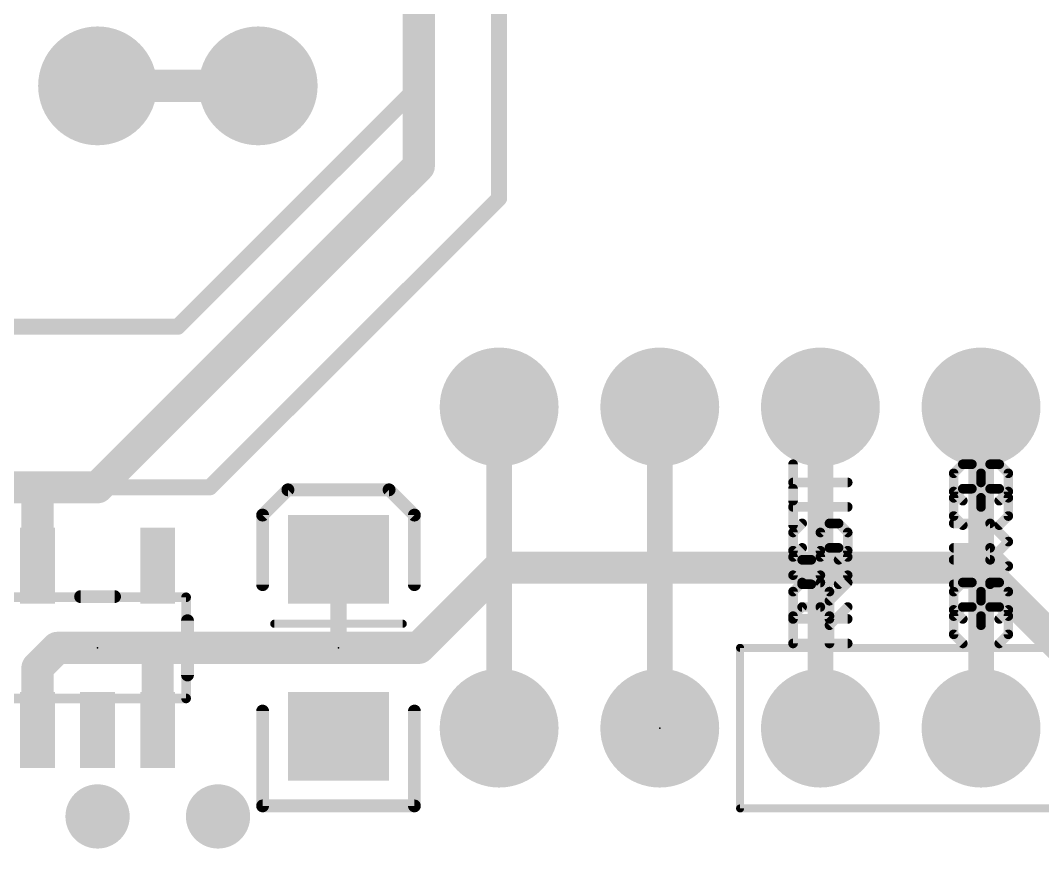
# Model space of a CAD drawing. Extents: x -16 to 95, y -11 to 53.
# Drawn here: x 11.48 to 27.64, y 0.64 to 13.73 of the extents above; entities that cross this region are included whole.
import ezdxf

# ---------------------------------------------------------------- set-up
doc = ezdxf.new("R2010")
doc.units = 0
for name, color, linetype in [('1', 12, 'CONTINUOUS'), ('16', 132, 'CONTINUOUS'), ('17', 110, 'CONTINUOUS'), ('18', 110, 'CONTINUOUS'), ('21', 41, 'CONTINUOUS'), ('23', 53, 'CONTINUOUS'), ('51', 53, 'CONTINUOUS')]:
    doc.layers.add(name, color=color, linetype=linetype)

# ---------------------------------------------------------------- blocks, each defined once
blk = doc.blocks.new('RECT')
blk.add_solid([(-0.5, -0.5), (0.5, -0.5), (-0.5, 0.5), (0.5, 0.5)])
blk = doc.blocks.new('ROUNDP')
at = {"const_width": 0.5}
blk.add_lwpolyline([(0, -0.25, 1), (0, 0.25, 1), (0, -0.25)], format="xyb", dxfattribs=at)
blk = doc.blocks.new('ROUNDV')
at = {"const_width": 0.5}
blk.add_lwpolyline([(0, -0.25, 1), (0, 0.25, 1), (0, -0.25)], format="xyb", dxfattribs=at)

msp = doc.modelspace()

# ---------------------------------------------------------------- linework, layer by layer
at = {"layer": '1'}
for points, const_width in [([(17.78, 15.24), (17.78, 11.43)], 0.508), ([(17.78, 11.43), (12.7, 6.35)], 0.508), ([(8.89, 6.35), (11.684, 6.35)], 0.508), ([(11.684, 6.35), (12.7, 6.35)], 0.508), ([(11.75, 6.284), (11.684, 6.35)], 0.4064), ([(11.75, 5.1101), (11.75, 6.284)], 0.508), ([(16.51, 5.21), (16.51, 3.81)], 0.254), ([(17.78, 3.81), (19.05, 5.08)], 0.508), ([(19.05, 5.08), (26.67, 5.08)], 0.508), ([(26.67, 5.08), (29.21, 2.54)], 0.508), ([(11.75, 3.495), (12.065, 3.81)], 0.508), ([(12.065, 3.81), (13.589, 3.81)], 0.508), ([(13.589, 3.81), (16.51, 3.81)], 0.508), ([(16.51, 3.81), (17.78, 3.81)], 0.508), ([(13.65, 3.749), (13.589, 3.81)], 0.4064), ([(13.65, 2.5099), (13.65, 3.749)], 0.508), ([(11.75, 2.5099), (11.75, 3.495)], 0.508)]:
    msp.add_lwpolyline(points, dxfattribs=dict(at, const_width=const_width))
for points, const_width in [([(17.8698, 11.3402, 1), (17.6902, 11.5198)], 0.254), ([(17.653, 11.43, 1), (17.907, 11.43)], 0.254), ([(11.684, 6.477, 1), (11.684, 6.223)], 0.254), ([(11.7558, 6.4218, 1), (11.6122, 6.2782)], 0.2032), ([(11.877, 6.284, 1), (11.623, 6.284)], 0.254), ([(11.684, 6.223, 1), (11.684, 6.477)], 0.254), ([(12.6102, 6.4398, 1), (12.7898, 6.2602)], 0.254), ([(12.7, 6.223, 1), (12.7, 6.477)], 0.254), ([(11.6782, 6.2122, 1), (11.8218, 6.3558)], 0.2032), ([(16.5735, 5.21, 1), (16.4465, 5.21)], 0.127), ([(19.05, 5.207, 1), (19.05, 4.953)], 0.254), ([(19.1398, 4.9902, 1), (18.9602, 5.1698)], 0.254), ([(26.7598, 5.1698, 1), (26.5802, 4.9902)], 0.254), ([(26.67, 4.953, 1), (26.67, 5.207)], 0.254), ([(11.623, 5.1101, 1), (11.877, 5.1101)], 0.254), ([(12.065, 3.937, 1), (12.065, 3.683)], 0.254), ([(12.1548, 3.7202, 1), (11.9752, 3.8998)], 0.254), ([(13.589, 3.937, 1), (13.589, 3.683)], 0.254), ([(13.589, 3.683, 1), (13.589, 3.937)], 0.254), ([(16.51, 3.937, 1), (16.51, 3.683)], 0.254), ([(16.51, 3.683, 1), (16.51, 3.937)], 0.254), ([(17.78, 3.683, 1), (17.78, 3.937)], 0.254), ([(13.6608, 3.8818, 1), (13.5172, 3.7382)], 0.2032), ([(13.777, 3.749, 1), (13.523, 3.749)], 0.254), ([(13.5782, 3.6772, 1), (13.7218, 3.8208)], 0.2032), ([(17.6902, 3.8998, 1), (17.8698, 3.7202)], 0.254), ([(11.877, 3.495, 1), (11.623, 3.495)], 0.254), ([(16.4465, 3.81, 1), (16.5735, 3.81)], 0.127), ([(11.6602, 3.5848, 1), (11.8398, 3.4052)], 0.254), ([(11.623, 2.5099, 1), (11.877, 2.5099)], 0.254), ([(13.523, 2.5099, 1), (13.777, 2.5099)], 0.254)]:
    msp.add_lwpolyline(points, format="xyb", dxfattribs=dict(at, const_width=const_width))
at = {"layer": '16'}
for points, const_width in [([(17.78, 21.59), (17.78, 12.7)], 0.254), ([(19.05, 16.51), (19.05, 10.922)], 0.254), ([(12.7, 12.7), (15.24, 12.7)], 0.254), ([(17.78, 12.7), (13.97, 8.89)], 0.254), ([(14.478, 6.35), (19.05, 10.922)], 0.254), ([(13.97, 8.89), (4.318, 8.89)], 0.254), ([(19.05, 2.54), (19.05, 7.62)], 0.4064), ([(21.59, 2.54), (21.59, 7.62)], 0.4064), ([(24.13, 2.54), (24.13, 7.62)], 0.4064), ([(26.67, 2.54), (26.67, 7.62)], 0.4064), ([(4.318, 6.35), (14.478, 6.35)], 0.254)]:
    msp.add_lwpolyline(points, dxfattribs=dict(at, const_width=const_width))
for points, const_width in [([(12.7, 12.7635, 1), (12.7, 12.6365)], 0.127), ([(15.24, 12.6365, 1), (15.24, 12.7635)], 0.127), ([(17.8249, 12.6551, 1), (17.7351, 12.7449)], 0.127), ([(17.7165, 12.7, 1), (17.8435, 12.7)], 0.127), ([(19.0949, 10.8771, 1), (19.0051, 10.9669)], 0.127), ([(18.9865, 10.922, 1), (19.1135, 10.922)], 0.127), ([(13.9251, 8.9349, 1), (14.0149, 8.8451)], 0.127), ([(13.97, 8.8265, 1), (13.97, 8.9535)], 0.127), ([(19.1516, 7.62, 1), (18.9484, 7.62)], 0.2032), ([(21.6916, 7.62, 1), (21.4884, 7.62)], 0.2032), ([(24.2316, 7.62, 1), (24.0284, 7.62)], 0.2032), ([(26.7716, 7.62, 1), (26.5684, 7.62)], 0.2032), ([(14.478, 6.2865, 1), (14.478, 6.4135)], 0.127), ([(14.4331, 6.3949, 1), (14.5229, 6.3051)], 0.127), ([(18.9484, 2.54, 1), (19.1516, 2.54)], 0.2032), ([(21.4884, 2.54, 1), (21.6916, 2.54)], 0.2032), ([(24.0284, 2.54, 1), (24.2316, 2.54)], 0.2032), ([(26.5684, 2.54, 1), (26.7716, 2.54)], 0.2032)]:
    msp.add_lwpolyline(points, format="xyb", dxfattribs=dict(at, const_width=const_width))
at = {"layer": '21'}
for points, const_width in [([(12.7, 12.7), (15.24, 12.7)], 0.508), ([(15.71, 6.31), (15.31, 5.91)], 0.2032), ([(17.31, 6.31), (15.71, 6.31)], 0.2032), ([(17.71, 5.91), (17.31, 6.31)], 0.2032), ([(23.6975, 5.751), (23.6975, 6.3272)], 0.1524), ([(26.2375, 6.1831), (26.3815, 6.3272)], 0.1524), ([(26.3815, 6.3272), (26.5256, 6.3272)], 0.1524), ([(26.5256, 6.3272), (26.6696, 6.1831)], 0.1524), ([(26.6696, 6.1831), (26.8137, 6.3272)], 0.1524), ([(26.8137, 6.3272), (26.9577, 6.3272)], 0.1524), ([(26.9577, 6.3272), (27.1018, 6.1831)], 0.1524), ([(26.2375, 5.895), (26.2375, 6.1831)], 0.1524), ([(26.6696, 6.1831), (26.6696, 6.0391)], 0.1524), ([(27.1018, 6.1831), (27.1018, 5.895)], 0.1524), ([(15.31, 5.91), (15.31, 4.81)], 0.2032), ([(17.71, 4.81), (17.71, 5.91)], 0.2032), ([(24.5618, 6.0391), (23.6975, 6.0391)], 0.1524), ([(26.3815, 5.751), (26.2375, 5.895)], 0.1524), ([(27.1018, 5.895), (26.9577, 5.751)], 0.1524), ([(23.8415, 5.3917), (23.6975, 5.2476)], 0.1524), ([(24.1296, 5.2476), (24.2737, 5.3917)], 0.1524), ([(24.2737, 5.3917), (24.4177, 5.3917)], 0.1524), ([(24.4177, 5.3917), (24.5618, 5.2476)], 0.1524), ([(26.8137, 5.3917), (26.2375, 5.3917)], 0.1524), ([(27.1018, 5.1036), (26.8137, 5.3917)], 0.1524), ([(23.6975, 5.2476), (23.6975, 4.9595)], 0.1524), ([(24.1296, 4.9595), (24.1296, 5.2476)], 0.1524), ([(24.5618, 5.2476), (24.5618, 4.9595)], 0.1524), ([(26.8137, 4.8154), (27.1018, 5.1036)], 0.1524), ([(23.6975, 4.9595), (23.8415, 4.8154)], 0.1524), ([(23.9856, 4.8154), (24.1296, 4.9595)], 0.1524), ([(24.5618, 4.9595), (24.4177, 4.8154)], 0.1524), ([(23.8415, 4.8154), (23.9856, 4.8154)], 0.1524), ([(26.2375, 4.8154), (26.8137, 4.8154)], 0.1524), ([(12.4316, 4.6204), (12.9684, 4.6204)], 0.2032), ([(23.6975, 4.3121), (23.8415, 4.4561)], 0.1524), ([(23.8415, 4.4561), (24.1296, 4.4561)], 0.1524), ([(24.1296, 4.4561), (24.2737, 4.3121)], 0.1524), ([(24.2737, 4.168), (24.5618, 4.4561)], 0.1524), ([(26.2375, 4.3121), (26.3815, 4.4561)], 0.1524), ([(26.3815, 4.4561), (26.5256, 4.4561)], 0.1524), ([(26.5256, 4.4561), (26.6696, 4.3121)], 0.1524), ([(26.6696, 4.3121), (26.8137, 4.4561)], 0.1524), ([(26.8137, 4.4561), (26.9577, 4.4561)], 0.1524), ([(26.9577, 4.4561), (27.1018, 4.3121)], 0.1524), ([(23.6975, 3.8799), (23.6975, 4.3121)], 0.1524), ([(24.2737, 4.3121), (24.2737, 3.8799)], 0.1524), ([(26.2375, 4.024), (26.2375, 4.3121)], 0.1524), ([(26.6696, 4.3121), (26.6696, 4.168)], 0.1524), ([(27.1018, 4.3121), (27.1018, 4.024)], 0.1524), ([(14.1224, 4.2394), (14.1224, 3.3806)], 0.2032), ([(15.494, 4.191), (17.526, 4.191)], 0.127), ([(26.3815, 3.8799), (26.2375, 4.024)], 0.1524), ([(27.1018, 4.024), (26.9577, 3.8799)], 0.1524), ([(24.5618, 3.8799), (23.6975, 3.8799)], 0.1524), ([(15.31, 1.31), (15.31, 2.81)], 0.2032), ([(17.71, 2.81), (17.71, 1.31)], 0.2032), ([(17.71, 1.31), (15.31, 1.31)], 0.2032)]:
    msp.add_lwpolyline(points, dxfattribs=dict(at, const_width=const_width))
for points, const_width in [([(12.7, 12.827, 1), (12.7, 12.573)], 0.254), ([(15.24, 12.573, 1), (15.24, 12.827)], 0.254), ([(15.71, 6.3608, 1), (15.71, 6.2592)], 0.1016), ([(15.7459, 6.2741, 1), (15.6741, 6.3459)], 0.1016), ([(17.3459, 6.3459, 1), (17.2741, 6.2741)], 0.1016), ([(17.31, 6.2592, 1), (17.31, 6.3608)], 0.1016), ([(23.7356, 6.3272, 1), (23.6594, 6.3272)], 0.0762), ([(26.3815, 6.3653, 1), (26.3815, 6.2891)], 0.0762), ([(26.4085, 6.3002, 1), (26.3546, 6.3541)], 0.0762), ([(26.5525, 6.3541, 1), (26.4986, 6.3002)], 0.0762), ([(26.5256, 6.2891, 1), (26.5256, 6.3653)], 0.0762), ([(26.8137, 6.3653, 1), (26.8137, 6.2891)], 0.0762), ([(26.8406, 6.3002, 1), (26.7867, 6.3541)], 0.0762), ([(26.9847, 6.3541, 1), (26.9308, 6.3002)], 0.0762), ([(26.9577, 6.2891, 1), (26.9577, 6.3653)], 0.0762), ([(26.2105, 6.2101, 1), (26.2644, 6.1562)], 0.0762), ([(26.2756, 6.1831, 1), (26.1994, 6.1831)], 0.0762), ([(26.7077, 6.1831, 1), (26.6315, 6.1831)], 0.0762), ([(26.6427, 6.2101, 1), (26.6966, 6.1562)], 0.0762), ([(26.6427, 6.1562, 1), (26.6966, 6.2101)], 0.0762), ([(27.1399, 6.1831, 1), (27.0637, 6.1831)], 0.0762), ([(27.0749, 6.1562, 1), (27.1287, 6.2101)], 0.0762), ([(15.3608, 5.91, 1), (15.2592, 5.91)], 0.1016), ([(15.2741, 5.9459, 1), (15.3459, 5.8741)], 0.1016), ([(17.7608, 5.91, 1), (17.6592, 5.91)], 0.1016), ([(17.6741, 5.8741, 1), (17.7459, 5.9459)], 0.1016), ([(23.6975, 6.0772, 1), (23.6975, 6.001)], 0.0762), ([(24.5618, 6.001, 1), (24.5618, 6.0772)], 0.0762), ([(26.6315, 6.0391, 1), (26.7077, 6.0391)], 0.0762), ([(26.2644, 5.922, 1), (26.2105, 5.8681)], 0.0762), ([(26.1994, 5.895, 1), (26.2756, 5.895)], 0.0762), ([(27.0637, 5.895, 1), (27.1399, 5.895)], 0.0762), ([(27.1287, 5.8681, 1), (27.0749, 5.922)], 0.0762), ([(23.6594, 5.751, 1), (23.7356, 5.751)], 0.0762), ([(26.3546, 5.724, 1), (26.4085, 5.7779)], 0.0762), ([(26.9308, 5.7779, 1), (26.9847, 5.724)], 0.0762), ([(23.8685, 5.3647, 1), (23.8146, 5.4186)], 0.0762), ([(24.2737, 5.4298, 1), (24.2737, 5.3536)], 0.0762), ([(24.3006, 5.3647, 1), (24.2467, 5.4186)], 0.0762), ([(24.4447, 5.4186, 1), (24.3908, 5.3647)], 0.0762), ([(24.4177, 5.3536, 1), (24.4177, 5.4298)], 0.0762), ([(26.2375, 5.4298, 1), (26.2375, 5.3536)], 0.0762), ([(26.8406, 5.4186, 1), (26.7867, 5.3647)], 0.0762), ([(26.8137, 5.3536, 1), (26.8137, 5.4298)], 0.0762), ([(23.6705, 5.2746, 1), (23.7244, 5.2207)], 0.0762), ([(23.7356, 5.2476, 1), (23.6594, 5.2476)], 0.0762), ([(24.1677, 5.2476, 1), (24.0915, 5.2476)], 0.0762), ([(24.1027, 5.2746, 1), (24.1566, 5.2207)], 0.0762), ([(24.5999, 5.2476, 1), (24.5237, 5.2476)], 0.0762), ([(24.5349, 5.2207, 1), (24.5887, 5.2746)], 0.0762), ([(27.1287, 5.0766, 1), (27.0749, 5.1305)], 0.0762), ([(23.7244, 4.9864, 1), (23.6705, 4.9326)], 0.0762), ([(24.1566, 4.9326, 1), (24.1027, 4.9864)], 0.0762), ([(24.5887, 4.9326, 1), (24.5349, 4.9864)], 0.0762), ([(27.0749, 5.0766, 1), (27.1287, 5.1305)], 0.0762), ([(15.2592, 4.81, 1), (15.3608, 4.81)], 0.1016), ([(17.6592, 4.81, 1), (17.7608, 4.81)], 0.1016), ([(23.6594, 4.9595, 1), (23.7356, 4.9595)], 0.0762), ([(23.8415, 4.8535, 1), (23.8415, 4.7773)], 0.0762), ([(23.8146, 4.7885, 1), (23.8685, 4.8424)], 0.0762), ([(23.9586, 4.8424, 1), (24.0125, 4.7885)], 0.0762), ([(23.9856, 4.7773, 1), (23.9856, 4.8535)], 0.0762), ([(24.0915, 4.9595, 1), (24.1677, 4.9595)], 0.0762), ([(24.3908, 4.8424, 1), (24.4447, 4.7885)], 0.0762), ([(24.5237, 4.9595, 1), (24.5999, 4.9595)], 0.0762), ([(26.2375, 4.8535, 1), (26.2375, 4.7773)], 0.0762), ([(26.7867, 4.8424, 1), (26.8406, 4.7885)], 0.0762), ([(26.8137, 4.7773, 1), (26.8137, 4.8535)], 0.0762), ([(12.4316, 4.6712, 1), (12.4316, 4.5696)], 0.1016), ([(12.9684, 4.5696, 1), (12.9684, 4.6712)], 0.1016), ([(23.8415, 4.4942, 1), (23.8415, 4.418)], 0.0762), ([(23.8685, 4.4292, 1), (23.8146, 4.4831)], 0.0762), ([(24.1566, 4.4831, 1), (24.1027, 4.4292)], 0.0762), ([(24.1296, 4.418, 1), (24.1296, 4.4942)], 0.0762), ([(24.5887, 4.4292, 1), (24.5349, 4.4831)], 0.0762), ([(26.3815, 4.4942, 1), (26.3815, 4.418)], 0.0762), ([(26.4085, 4.4292, 1), (26.3546, 4.4831)], 0.0762), ([(26.5525, 4.4831, 1), (26.4986, 4.4292)], 0.0762), ([(26.5256, 4.418, 1), (26.5256, 4.4942)], 0.0762), ([(26.8137, 4.4942, 1), (26.8137, 4.418)], 0.0762), ([(26.8406, 4.4292, 1), (26.7867, 4.4831)], 0.0762), ([(26.9847, 4.4831, 1), (26.9308, 4.4292)], 0.0762), ([(26.9577, 4.418, 1), (26.9577, 4.4942)], 0.0762), ([(23.6705, 4.339, 1), (23.7244, 4.2851)], 0.0762), ([(23.7356, 4.3121, 1), (23.6594, 4.3121)], 0.0762), ([(24.3118, 4.3121, 1), (24.2356, 4.3121)], 0.0762), ([(24.2467, 4.2851, 1), (24.3006, 4.339)], 0.0762), ([(26.2105, 4.339, 1), (26.2644, 4.2851)], 0.0762), ([(26.2756, 4.3121, 1), (26.1994, 4.3121)], 0.0762), ([(26.7077, 4.3121, 1), (26.6315, 4.3121)], 0.0762), ([(26.6427, 4.339, 1), (26.6966, 4.2851)], 0.0762), ([(26.6427, 4.2851, 1), (26.6966, 4.339)], 0.0762), ([(27.1399, 4.3121, 1), (27.0637, 4.3121)], 0.0762), ([(27.0749, 4.2851, 1), (27.1287, 4.339)], 0.0762), ([(14.1732, 4.2394, 1), (14.0716, 4.2394)], 0.1016), ([(15.494, 4.2227, 1), (15.494, 4.1593)], 0.0635), ([(17.526, 4.1593, 1), (17.526, 4.2227)], 0.0635), ([(24.2467, 4.195, 1), (24.3006, 4.1411)], 0.0762), ([(26.6315, 4.168, 1), (26.7077, 4.168)], 0.0762), ([(26.2644, 4.0509, 1), (26.2105, 3.997)], 0.0762), ([(26.1994, 4.024, 1), (26.2756, 4.024)], 0.0762), ([(27.0637, 4.024, 1), (27.1399, 4.024)], 0.0762), ([(27.1287, 3.997, 1), (27.0749, 4.0509)], 0.0762), ([(23.6975, 3.918, 1), (23.6975, 3.8418)], 0.0762), ([(23.6594, 3.8799, 1), (23.7356, 3.8799)], 0.0762), ([(24.2356, 3.8799, 1), (24.3118, 3.8799)], 0.0762), ([(24.5618, 3.8418, 1), (24.5618, 3.918)], 0.0762), ([(26.3546, 3.853, 1), (26.4085, 3.9069)], 0.0762), ([(26.9308, 3.9069, 1), (26.9847, 3.853)], 0.0762), ([(14.0716, 3.3806, 1), (14.1732, 3.3806)], 0.1016), ([(15.3608, 2.81, 1), (15.2592, 2.81)], 0.1016), ([(17.7608, 2.81, 1), (17.6592, 2.81)], 0.1016), ([(15.31, 1.3608, 1), (15.31, 1.2592)], 0.1016), ([(15.2592, 1.31, 1), (15.3608, 1.31)], 0.1016), ([(17.6592, 1.31, 1), (17.7608, 1.31)], 0.1016), ([(17.71, 1.2592, 1), (17.71, 1.3608)], 0.1016)]:
    msp.add_lwpolyline(points, format="xyb", dxfattribs=dict(at, const_width=const_width))
at = {"layer": '23'}
for p in [(12.7, 3.81), (16.51, 3.81), (21.59, 2.54)]:
    msp.add_point(p, dxfattribs=at)
at = {"layer": '51'}
for points, const_width in [([(23.6975, 6.1382), (23.6975, 6.7145)], 0.1524), ([(26.2375, 6.5704), (26.3815, 6.7145)], 0.1524), ([(26.3815, 6.7145), (26.5256, 6.7145)], 0.1524), ([(26.5256, 6.7145), (26.6696, 6.5704)], 0.1524), ([(26.6696, 6.5704), (26.8137, 6.7145)], 0.1524), ([(26.8137, 6.7145), (26.9577, 6.7145)], 0.1524), ([(26.9577, 6.7145), (27.1018, 6.5704)], 0.1524), ([(26.2375, 6.2823), (26.2375, 6.5704)], 0.1524), ([(26.6696, 6.5704), (26.6696, 6.4264)], 0.1524), ([(27.1018, 6.5704), (27.1018, 6.2823)], 0.1524), ([(24.5618, 6.4264), (23.6975, 6.4264)], 0.1524), ([(26.3815, 6.1382), (26.2375, 6.2823)], 0.1524), ([(27.1018, 6.2823), (26.9577, 6.1382)], 0.1524), ([(23.8415, 5.7789), (23.6975, 5.6349)], 0.1524), ([(24.1296, 5.6349), (24.2737, 5.7789)], 0.1524), ([(24.2737, 5.7789), (24.4177, 5.7789)], 0.1524), ([(24.4177, 5.7789), (24.5618, 5.6349)], 0.1524), ([(26.8137, 5.7789), (26.2375, 5.7789)], 0.1524), ([(27.1018, 5.4908), (26.8137, 5.7789)], 0.1524), ([(23.6975, 5.6349), (23.6975, 5.3468)], 0.1524), ([(24.1296, 5.3468), (24.1296, 5.6349)], 0.1524), ([(24.5618, 5.6349), (24.5618, 5.3468)], 0.1524), ([(26.8137, 5.2027), (27.1018, 5.4908)], 0.1524), ([(23.6975, 5.3468), (23.8415, 5.2027)], 0.1524), ([(23.9856, 5.2027), (24.1296, 5.3468)], 0.1524), ([(24.5618, 5.3468), (24.4177, 5.2027)], 0.1524), ([(23.8415, 5.2027), (23.9856, 5.2027)], 0.1524), ([(26.2375, 5.2027), (26.8137, 5.2027)], 0.1524), ([(23.6975, 4.6994), (23.8415, 4.8434)], 0.1524), ([(23.8415, 4.8434), (24.1296, 4.8434)], 0.1524), ([(24.1296, 4.8434), (24.2737, 4.6994)], 0.1524), ([(24.2737, 4.5553), (24.5618, 4.8434)], 0.1524), ([(26.2375, 4.6994), (26.3815, 4.8434)], 0.1524), ([(26.3815, 4.8434), (26.5256, 4.8434)], 0.1524), ([(26.5256, 4.8434), (26.6696, 4.6994)], 0.1524), ([(26.6696, 4.6994), (26.8137, 4.8434)], 0.1524), ([(26.8137, 4.8434), (26.9577, 4.8434)], 0.1524), ([(26.9577, 4.8434), (27.1018, 4.6994)], 0.1524), ([(23.6975, 4.2672), (23.6975, 4.6994)], 0.1524), ([(24.2737, 4.6994), (24.2737, 4.2672)], 0.1524), ([(26.2375, 4.4113), (26.2375, 4.6994)], 0.1524), ([(26.6696, 4.6994), (26.6696, 4.5553)], 0.1524), ([(27.1018, 4.6994), (27.1018, 4.4113)], 0.1524), ([(11.3, 4.61), (14.1, 4.61)], 0.1524), ([(14.1, 4.61), (14.1, 3.01)], 0.1524), ([(26.3815, 4.2672), (26.2375, 4.4113)], 0.1524), ([(27.1018, 4.4113), (26.9577, 4.2672)], 0.1524), ([(24.5618, 4.2672), (23.6975, 4.2672)], 0.1524), ([(22.86, 1.27), (22.86, 3.81)], 0.127), ([(22.86, 3.81), (38.1, 3.81)], 0.127), ([(14.1, 3.01), (11.3, 3.01)], 0.1524), ([(38.1, 1.27), (22.86, 1.27)], 0.127)]:
    msp.add_lwpolyline(points, dxfattribs=dict(at, const_width=const_width))
for points, const_width in [([(23.7356, 6.7145, 1), (23.6594, 6.7145)], 0.0762), ([(26.3815, 6.7526, 1), (26.3815, 6.6764)], 0.0762), ([(26.4085, 6.6875, 1), (26.3546, 6.7414)], 0.0762), ([(26.5525, 6.7414, 1), (26.4986, 6.6875)], 0.0762), ([(26.5256, 6.6764, 1), (26.5256, 6.7526)], 0.0762), ([(26.8137, 6.7526, 1), (26.8137, 6.6764)], 0.0762), ([(26.8406, 6.6875, 1), (26.7867, 6.7414)], 0.0762), ([(26.9847, 6.7414, 1), (26.9308, 6.6875)], 0.0762), ([(26.9577, 6.6764, 1), (26.9577, 6.7526)], 0.0762), ([(26.2756, 6.5704, 1), (26.1994, 6.5704)], 0.0762), ([(26.2105, 6.5973, 1), (26.2644, 6.5435)], 0.0762), ([(26.7077, 6.5704, 1), (26.6315, 6.5704)], 0.0762), ([(26.6427, 6.5973, 1), (26.6966, 6.5435)], 0.0762), ([(26.6427, 6.5435, 1), (26.6966, 6.5973)], 0.0762), ([(27.1399, 6.5704, 1), (27.0637, 6.5704)], 0.0762), ([(27.0749, 6.5435, 1), (27.1287, 6.5973)], 0.0762), ([(23.6975, 6.4645, 1), (23.6975, 6.3883)], 0.0762), ([(24.5618, 6.3883, 1), (24.5618, 6.4645)], 0.0762), ([(26.2644, 6.3092, 1), (26.2105, 6.2554)], 0.0762), ([(26.1994, 6.2823, 1), (26.2756, 6.2823)], 0.0762), ([(26.6315, 6.4264, 1), (26.7077, 6.4264)], 0.0762), ([(27.0637, 6.2823, 1), (27.1399, 6.2823)], 0.0762), ([(27.1287, 6.2554, 1), (27.0749, 6.3092)], 0.0762), ([(23.6594, 6.1382, 1), (23.7356, 6.1382)], 0.0762), ([(26.3546, 6.1113, 1), (26.4085, 6.1652)], 0.0762), ([(26.9308, 6.1652, 1), (26.9847, 6.1113)], 0.0762), ([(23.8685, 5.752, 1), (23.8146, 5.8059)], 0.0762), ([(24.2737, 5.817, 1), (24.2737, 5.7408)], 0.0762), ([(24.3006, 5.752, 1), (24.2467, 5.8059)], 0.0762), ([(24.4447, 5.8059, 1), (24.3908, 5.752)], 0.0762), ([(24.4177, 5.7408, 1), (24.4177, 5.817)], 0.0762), ([(26.2375, 5.817, 1), (26.2375, 5.7408)], 0.0762), ([(26.8406, 5.8059, 1), (26.7867, 5.752)], 0.0762), ([(26.8137, 5.7408, 1), (26.8137, 5.817)], 0.0762), ([(23.6705, 5.6618, 1), (23.7244, 5.6079)], 0.0762), ([(23.7356, 5.6349, 1), (23.6594, 5.6349)], 0.0762), ([(24.1677, 5.6349, 1), (24.0915, 5.6349)], 0.0762), ([(24.1027, 5.6618, 1), (24.1566, 5.6079)], 0.0762), ([(24.5999, 5.6349, 1), (24.5237, 5.6349)], 0.0762), ([(24.5349, 5.6079, 1), (24.5887, 5.6618)], 0.0762), ([(27.1287, 5.4639, 1), (27.0749, 5.5178)], 0.0762), ([(27.0749, 5.4639, 1), (27.1287, 5.5178)], 0.0762), ([(23.7244, 5.3737, 1), (23.6705, 5.3198)], 0.0762), ([(23.6594, 5.3468, 1), (23.7356, 5.3468)], 0.0762), ([(24.0915, 5.3468, 1), (24.1677, 5.3468)], 0.0762), ([(24.1566, 5.3198, 1), (24.1027, 5.3737)], 0.0762), ([(24.5237, 5.3468, 1), (24.5999, 5.3468)], 0.0762), ([(24.5887, 5.3198, 1), (24.5349, 5.3737)], 0.0762), ([(23.8415, 5.2408, 1), (23.8415, 5.1646)], 0.0762), ([(23.8146, 5.1758, 1), (23.8685, 5.2297)], 0.0762), ([(23.9586, 5.2297, 1), (24.0125, 5.1758)], 0.0762), ([(23.9856, 5.1646, 1), (23.9856, 5.2408)], 0.0762), ([(24.3908, 5.2297, 1), (24.4447, 5.1758)], 0.0762), ([(26.2375, 5.2408, 1), (26.2375, 5.1646)], 0.0762), ([(26.7867, 5.2297, 1), (26.8406, 5.1758)], 0.0762), ([(26.8137, 5.1646, 1), (26.8137, 5.2408)], 0.0762), ([(23.8415, 4.8815, 1), (23.8415, 4.8053)], 0.0762), ([(23.8685, 4.8165, 1), (23.8146, 4.8704)], 0.0762), ([(24.1566, 4.8704, 1), (24.1027, 4.8165)], 0.0762), ([(24.1296, 4.8053, 1), (24.1296, 4.8815)], 0.0762), ([(24.5887, 4.8165, 1), (24.5349, 4.8704)], 0.0762), ([(26.3815, 4.8815, 1), (26.3815, 4.8053)], 0.0762), ([(26.4085, 4.8165, 1), (26.3546, 4.8704)], 0.0762), ([(26.5525, 4.8704, 1), (26.4986, 4.8165)], 0.0762), ([(26.5256, 4.8053, 1), (26.5256, 4.8815)], 0.0762), ([(26.8137, 4.8815, 1), (26.8137, 4.8053)], 0.0762), ([(26.8406, 4.8165, 1), (26.7867, 4.8704)], 0.0762), ([(26.9847, 4.8704, 1), (26.9308, 4.8165)], 0.0762), ([(26.9577, 4.8053, 1), (26.9577, 4.8815)], 0.0762), ([(23.6705, 4.7263, 1), (23.7244, 4.6724)], 0.0762), ([(23.7356, 4.6994, 1), (23.6594, 4.6994)], 0.0762), ([(24.3118, 4.6994, 1), (24.2356, 4.6994)], 0.0762), ([(24.2467, 4.6724, 1), (24.3006, 4.7263)], 0.0762), ([(26.2105, 4.7263, 1), (26.2644, 4.6724)], 0.0762), ([(26.2756, 4.6994, 1), (26.1994, 4.6994)], 0.0762), ([(26.7077, 4.6994, 1), (26.6315, 4.6994)], 0.0762), ([(26.6427, 4.7263, 1), (26.6966, 4.6724)], 0.0762), ([(26.6427, 4.6724, 1), (26.6966, 4.7263)], 0.0762), ([(27.1399, 4.6994, 1), (27.0637, 4.6994)], 0.0762), ([(27.0749, 4.6724, 1), (27.1287, 4.7263)], 0.0762), ([(14.1381, 4.61, 1), (14.0619, 4.61)], 0.0762), ([(14.1, 4.5719, 1), (14.1, 4.6481)], 0.0762), ([(24.2467, 4.5823, 1), (24.3006, 4.5284)], 0.0762), ([(26.6315, 4.5553, 1), (26.7077, 4.5553)], 0.0762), ([(26.2644, 4.4382, 1), (26.2105, 4.3843)], 0.0762), ([(26.1994, 4.4113, 1), (26.2756, 4.4113)], 0.0762), ([(27.0637, 4.4113, 1), (27.1399, 4.4113)], 0.0762), ([(27.1287, 4.3843, 1), (27.0749, 4.4382)], 0.0762), ([(23.6975, 4.3053, 1), (23.6975, 4.2291)], 0.0762), ([(23.6594, 4.2672, 1), (23.7356, 4.2672)], 0.0762), ([(24.2356, 4.2672, 1), (24.3118, 4.2672)], 0.0762), ([(24.5618, 4.2291, 1), (24.5618, 4.3053)], 0.0762), ([(26.3546, 4.2403, 1), (26.4085, 4.2941)], 0.0762), ([(26.9308, 4.2941, 1), (26.9847, 4.2403)], 0.0762), ([(22.86, 3.8418, 1), (22.86, 3.7782)], 0.0635), ([(22.8917, 3.81, 1), (22.8283, 3.81)], 0.0635), ([(14.1, 2.9719, 1), (14.1, 3.0481)], 0.0762), ([(14.0619, 3.01, 1), (14.1381, 3.01)], 0.0762), ([(22.86, 1.3017, 1), (22.86, 1.2383)], 0.0635), ([(22.8283, 1.27, 1), (22.8917, 1.27)], 0.0635)]:
    msp.add_lwpolyline(points, format="xyb", dxfattribs=dict(at, const_width=const_width))

# ---------------------------------------------------------------- block references
at = {"layer": '1', "xscale": 1.6, "yscale": 1.4, "rotation": 180}
for p in [(16.51, 5.21), (16.51, 2.41)]:
    msp.add_blockref('RECT', p, dxfattribs=at)
at = {"layer": '1', "xscale": 0.55, "yscale": 1.2}
for p in [(11.75, 5.1101), (13.65, 5.1101), (11.75, 2.5099), (12.7, 2.5099), (13.65, 2.5099)]:
    msp.add_blockref('RECT', p, dxfattribs=at)
at = {"layer": '17', "xscale": 1.8796, "yscale": 1.8796, "rotation": 270}
for p in [(19.05, 7.62), (19.05, 7.62), (21.59, 7.62), (21.59, 7.62), (24.13, 7.62), (24.13, 7.62), (26.67, 7.62), (26.67, 7.62), (19.05, 2.54), (19.05, 2.54), (21.59, 2.54), (21.59, 2.54)]:
    msp.add_blockref('ROUNDP', p, dxfattribs=at)
at = {"layer": '17', "xscale": 1.8796, "yscale": 1.8796}
for p in [(24.13, 2.54), (24.13, 2.54), (26.67, 2.54), (26.67, 2.54)]:
    msp.add_blockref('ROUNDP', p, dxfattribs=at)
at = {"layer": '18'}
for p, xscale, yscale in [((12.7, 12.7), 1.8796, 1.8796), ((12.7, 12.7), 1.8796, 1.8796), ((15.24, 12.7), 1.8796, 1.8796), ((15.24, 12.7), 1.8796, 1.8796), ((12.7, 1.143), 1.016, 1.016), ((12.7, 1.143), 1.016, 1.016), ((14.605, 1.143), 1.016, 1.016), ((14.605, 1.143), 1.016, 1.016)]:
    msp.add_blockref('ROUNDV', p, dxfattribs=dict(at, xscale=xscale, yscale=yscale))
at = {"layer": '51', "xscale": 0.508, "yscale": 0.508, "rotation": 180}
for p in [(19.05, 7.62), (21.59, 7.62), (24.13, 7.62), (26.67, 7.62), (19.05, 2.54), (21.59, 2.54)]:
    msp.add_blockref('RECT', p, dxfattribs=at)
at = {"layer": '51', "xscale": 0.5, "yscale": 0.65}
for p in [(11.75, 4.985), (13.65, 4.985), (11.75, 2.635), (12.7, 2.635), (13.65, 2.635)]:
    msp.add_blockref('RECT', p, dxfattribs=at)

doc.saveas('drawing.dxf')
